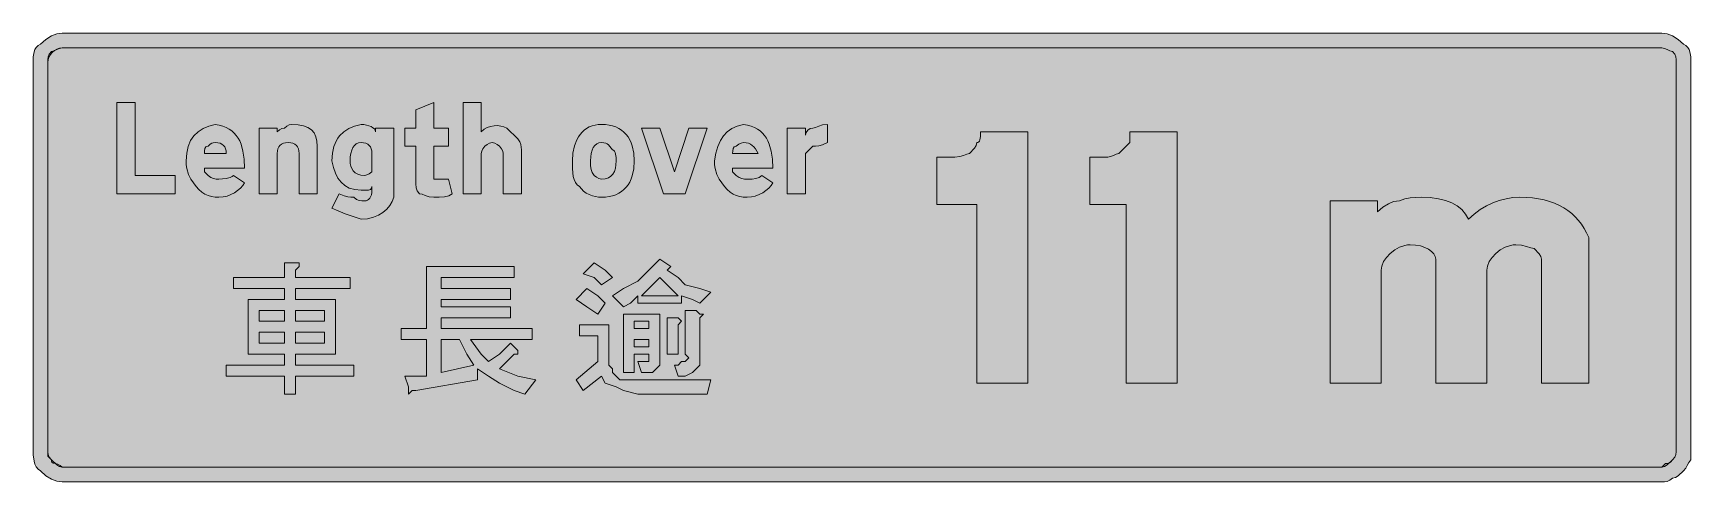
# Model space of a CAD drawing. Header units: metres. Extents: x 11 to 557, y 62 to 210.
import ezdxf

# ---------------------------------------------------------------- set-up
doc = ezdxf.new("R2010")
doc.units = ezdxf.units.M
doc.layers.add('FILL_BLACK_000000', color=7, linetype='Continuous', true_color=0x000000)
doc.layers.add('FILL_WHITE_FFFFFF', color=7, linetype='Continuous', true_color=0xffffff)

msp = doc.modelspace()

# ---------------------------------------------------------------- hatches: boundary and pattern name
at = {"layer": 'FILL_BLACK_000000', "true_color": 0x000000}
h = msp.add_hatch(color=7, dxfattribs=at)
h.dxf.hatch_style = 1
h.paths.add_polyline_path([(548.25, 209.46), (549.15, 209.29), (550.05, 209.01), (550.95, 208.62), (552.75, 207.49), (554.55, 205.92), (555.34, 205.42), (555.94, 204.81), (556.36, 204.13), (556.65, 203.37), (556.91, 201.7), (556.95, 199.92), (556.95, 72.72), (556.95, 69.12), (556.24, 68.22), (555.75, 67.32), (555.26, 66.42), (554.55, 65.52), (552.75, 63.87), (551.85, 63.33), (550.95, 63.12), (550.05, 62.43), (549.15, 62.07), (548.25, 61.94), (547.35, 61.92), (20.55, 61.92), (19.65, 61.98), (18.75, 62.14), (17.85, 62.43), (16.95, 62.82), (15.15, 63.94), (13.35, 65.52), (12.56, 66.08), (11.96, 66.81), (11.54, 67.69), (11.25, 68.67), (10.99, 70.75), (10.95, 72.72), (10.95, 199.92), (10.99, 201.7), (11.25, 203.37), (11.54, 204.13), (11.96, 204.81), (12.56, 205.42), (13.35, 205.92), (15.15, 207.49), (16.95, 208.62), (17.85, 209.01), (18.75, 209.29), (19.65, 209.46), (20.55, 209.52), (547.35, 209.52), (548.25, 209.46)])
h.paths.add_polyline_path([(18.75, 204.12), (17.85, 203.71), (16.95, 203.52), (16.26, 202.62), (15.9, 201.72), (15.77, 200.82), (15.75, 199.92), (15.75, 72.72), (15.77, 71.82), (15.9, 70.92), (16.26, 70.02), (16.95, 69.12), (18.75, 67.47), (19.65, 66.93), (20.55, 66.72), (547.35, 66.72), (548.55, 67.92), (549.26, 67.94), (549.75, 68.07), (550.24, 68.43), (550.95, 69.12), (551.64, 70.02), (552, 70.92), (552.13, 71.82), (552.15, 72.72), (552.15, 199.92), (552.13, 200.82), (552, 201.72), (551.64, 202.62), (550.95, 203.52), (550.05, 203.71), (549.15, 204.12), (548.25, 204.53), (547.35, 204.72), (20.55, 204.72), (19.65, 204.53), (18.75, 204.12)], flags=16)
h = msp.add_hatch(color=7, dxfattribs=at)
h.dxf.hatch_style = 1
h.paths.add_polyline_path([(44.55, 162.72), (57.75, 162.72), (57.75, 156.72), (38.55, 156.72), (38.55, 186.72), (44.55, 186.72), (44.55, 162.72)])
h = msp.add_hatch(color=7, dxfattribs=at)
h.dxf.hatch_style = 1
h.paths.add_polyline_path([(147.75, 178.32), (147.75, 172.32), (142.95, 172.32), (142.95, 163.92), (142.95, 161.52), (144.15, 161.52), (146.55, 161.52), (147.75, 161.52), (148.95, 156.72), (148.45, 156.32), (147.84, 156.03), (146.4, 155.67), (144.73, 155.54), (142.95, 155.52), (141.36, 155.71), (140.1, 156.12), (139.07, 156.53), (138.15, 156.72), (137.46, 157.64), (137.1, 158.67), (136.97, 159.93), (136.95, 161.52), (136.95, 172.32), (133.35, 172.32), (133.35, 178.32), (136.95, 178.32), (136.95, 184.32), (142.95, 186.72), (142.95, 178.32), (147.75, 178.32)])
h = msp.add_hatch(color=7, dxfattribs=at)
h.dxf.hatch_style = 1
h.paths.add_polyline_path([(159.5, 177.91), (160.54, 178.49), (161.63, 178.87), (162.75, 179.07), (163.87, 179.1), (164.96, 178.98), (166, 178.71), (166.95, 178.32), (170.55, 174.72), (171.24, 173.82), (171.6, 172.92), (171.73, 172.02), (171.75, 171.12), (171.75, 156.72), (165.75, 156.72), (165.75, 169.92), (165.6, 170.67), (165.24, 171.44), (164.55, 172.32), (163.8, 172.92), (163.03, 173.33), (162.15, 173.52), (161.27, 173.33), (160.5, 172.92), (159.75, 172.32), (159.06, 171.44), (158.7, 170.67), (158.55, 169.92), (158.55, 156.72), (152.55, 156.72), (152.55, 186.72), (158.55, 186.72), (158.55, 177.12), (159.5, 177.91)])
h = msp.add_hatch(color=7, dxfattribs=at)
h.dxf.hatch_style = 1
h.paths.add_polyline_path([(67.35, 163.92), (68.55, 162.72), (69.45, 162.03), (70.35, 161.67), (71.25, 161.54), (72.15, 161.52), (74.55, 161.67), (75.86, 162.03), (76.45, 162.32), (76.95, 162.72), (80.55, 160.32), (79.99, 159.42), (79.24, 158.56), (78.31, 157.75), (77.25, 157.02), (76.07, 156.41), (74.81, 155.93), (73.5, 155.63), (72.15, 155.52), (70.85, 155.58), (69.66, 155.76), (68.54, 156.09), (67.5, 156.57), (66.51, 157.22), (65.57, 158.05), (64.65, 159.08), (63.75, 160.32), (62.87, 161.44), (62.1, 163.02), (61.56, 165.04), (61.4, 166.23), (61.35, 167.52), (61.52, 170.05), (62.01, 172.26), (62.81, 174.16), (63.32, 175), (63.9, 175.77), (65.28, 177.09), (66.92, 178.15), (68.81, 178.96), (70.95, 179.52), (72.24, 179.25), (73.43, 178.9), (74.51, 178.47), (75.49, 177.94), (76.37, 177.34), (77.15, 176.65), (77.84, 175.88), (78.45, 175.02), (78.97, 174.08), (79.41, 173.05), (80.06, 170.74), (80.43, 168.1), (80.55, 165.12), (67.35, 165.12), (67.35, 163.92)])
h.paths.add_polyline_path([(74.49, 170.76), (74.32, 171.49), (74.04, 172.11), (73.65, 172.62), (73.14, 173.01), (72.52, 173.29), (71.79, 173.46), (70.95, 173.52), (70.24, 173.5), (69.75, 173.37), (69.26, 173.01), (68.55, 172.32), (68.15, 172.27), (67.86, 172.11), (67.5, 171.57), (67.37, 170.8), (67.35, 169.92), (74.55, 169.92), (74.49, 170.76)], flags=16)
h = msp.add_hatch(color=7, dxfattribs=at)
h.dxf.hatch_style = 1
h.paths.add_polyline_path([(98.55, 156.72), (98.55, 168.72), (98.55, 169.92), (98.49, 170.76), (98.32, 171.49), (98.04, 172.11), (97.65, 172.62), (97.14, 173.01), (96.52, 173.29), (95.79, 173.46), (94.95, 173.52), (94.11, 173.46), (93.37, 173.29), (92.76, 173.01), (92.25, 172.62), (91.86, 172.11), (91.57, 171.49), (91.41, 170.76), (91.35, 169.92), (91.35, 156.72), (85.35, 156.72), (85.35, 178.32), (91.35, 178.32), (91.35, 177.12), (92.1, 177.72), (92.87, 178.13), (93.75, 178.32), (94.5, 178.92), (95.27, 179.33), (96.15, 179.52), (98.23, 179.41), (99.99, 179.07), (101.44, 178.51), (102.6, 177.72), (103.47, 176.71), (104.08, 175.47), (104.44, 174.01), (104.55, 172.32), (104.55, 171.12), (104.55, 156.72), (98.55, 156.72)])
h = msp.add_hatch(color=7, dxfattribs=at)
h.dxf.hatch_style = 1
h.paths.add_polyline_path([(128.4, 152.88), (127.39, 151.66), (126.15, 150.57), (124.69, 149.65), (123, 148.94), (121.09, 148.48), (118.95, 148.32), (113.7, 150.12), (111.36, 151.02), (109.35, 151.92), (111.75, 156.72), (113.34, 156.03), (114.6, 155.67), (115.63, 155.54), (116.55, 155.52), (117.45, 154.83), (118.35, 154.47), (119.25, 154.34), (120.15, 154.32), (120.6, 154.38), (121.03, 154.54), (121.44, 154.83), (121.8, 155.22), (122.11, 155.73), (122.34, 156.34), (122.5, 157.08), (122.55, 157.92), (122.55, 159.12), (122.4, 158.52), (122.04, 158.11), (121.75, 157.97), (121.35, 157.92), (118.95, 157.92), (116.86, 158.09), (115.09, 158.58), (113.59, 159.38), (112.35, 160.47), (111.33, 161.85), (110.51, 163.49), (109.86, 165.38), (109.35, 167.52), (109.52, 170.05), (110.01, 172.26), (110.81, 174.16), (111.32, 175), (111.9, 175.77), (113.28, 177.09), (114.92, 178.15), (116.81, 178.96), (118.95, 179.52), (119.85, 179.47), (120.71, 179.31), (122.25, 178.77), (122.86, 178.41), (123.34, 178), (123.64, 177.57), (123.75, 177.12), (123.75, 178.32), (129.75, 178.32), (129.75, 155.52), (129.19, 154.18), (128.4, 152.88)])
h.paths.add_polyline_path([(122.32, 171.49), (122.04, 172.11), (121.65, 172.62), (121.14, 173.01), (120.52, 173.29), (119.79, 173.46), (118.95, 173.52), (118.11, 173.41), (117.37, 173.09), (116.76, 172.57), (116.25, 171.87), (115.86, 171), (115.57, 169.98), (115.41, 168.81), (115.35, 167.52), (115.41, 166.62), (115.59, 165.76), (115.92, 164.95), (116.4, 164.22), (117.05, 163.61), (117.88, 163.13), (118.91, 162.83), (120.15, 162.72), (120.9, 162.87), (121.67, 163.23), (122.55, 163.92), (122.55, 165.12), (122.55, 169.92), (122.49, 170.76), (122.32, 171.49)], flags=16)
h = msp.add_hatch(color=7, dxfattribs=at)
h.dxf.hatch_style = 1
h.paths.add_polyline_path([(208.27, 162.61), (207.9, 161.55), (207.43, 160.56), (206.88, 159.65), (206.25, 158.82), (205.53, 158.08), (204.73, 157.42), (203.85, 156.85), (202.87, 156.38), (201.82, 156.01), (200.68, 155.74), (199.46, 155.58), (198.15, 155.52), (197.2, 155.58), (196.18, 155.74), (195.13, 156.03), (194.1, 156.42), (193.12, 156.93), (192.24, 157.54), (191.51, 158.28), (190.95, 159.12), (190.16, 159.68), (189.56, 160.43), (189.14, 161.36), (188.85, 162.42), (188.59, 164.86), (188.55, 167.52), (188.72, 170.1), (189.21, 172.43), (190.01, 174.48), (190.52, 175.39), (191.1, 176.22), (191.75, 176.96), (192.48, 177.62), (193.26, 178.19), (194.12, 178.66), (195.04, 179.03), (196.01, 179.3), (197.05, 179.46), (198.15, 179.52), (199.46, 179.46), (200.68, 179.3), (201.82, 179.03), (202.87, 178.66), (203.85, 178.19), (204.73, 177.62), (205.53, 176.96), (206.25, 176.22), (206.88, 175.39), (207.43, 174.48), (207.9, 173.49), (208.27, 172.43), (208.78, 170.1), (208.95, 167.52), (208.78, 164.94), (208.27, 162.61)])
h.paths.add_polyline_path([(202.8, 169.77), (202.66, 170.3), (202.44, 170.73), (202.15, 171.01), (201.75, 171.12), (200.4, 172.77), (200.03, 173.08), (199.56, 173.31), (198.94, 173.47), (198.15, 173.52), (197.31, 173.41), (196.57, 173.09), (195.96, 172.57), (195.45, 171.87), (195.06, 171), (194.77, 169.98), (194.61, 168.81), (194.55, 167.52), (194.57, 165.93), (194.7, 164.67), (195.06, 163.64), (195.75, 162.72), (196.5, 162.12), (197.27, 161.71), (198.15, 161.52), (199.39, 161.63), (200.42, 161.95), (201.25, 162.47), (201.9, 163.17), (202.38, 164.04), (202.71, 165.06), (202.89, 166.23), (202.95, 167.52), (202.93, 168.59), (202.8, 169.77)], flags=16)
h = msp.add_hatch(color=7, dxfattribs=at)
h.dxf.hatch_style = 1
h.paths.add_polyline_path([(211.35, 178.32), (217.35, 178.32), (222.15, 163.92), (226.95, 178.32), (232.95, 178.32), (225.75, 156.72), (222.15, 156.72), (218.55, 156.72), (211.35, 178.32)])
h = msp.add_hatch(color=7, dxfattribs=at)
h.dxf.hatch_style = 1
h.paths.add_polyline_path([(241.35, 163.92), (242.55, 162.72), (243.45, 162.03), (244.35, 161.67), (245.25, 161.54), (246.15, 161.52), (247.74, 161.54), (249, 161.67), (250.03, 162.03), (250.95, 162.72), (254.55, 160.32), (253.99, 159.42), (253.24, 158.56), (252.31, 157.75), (251.25, 157.02), (250.07, 156.41), (248.81, 155.93), (247.5, 155.63), (246.15, 155.52), (244.85, 155.58), (243.66, 155.76), (242.54, 156.09), (241.5, 156.57), (240.51, 157.22), (239.57, 158.05), (238.65, 159.08), (237.75, 160.32), (236.87, 161.44), (236.1, 163.02), (235.56, 165.04), (235.4, 166.23), (235.35, 167.52), (235.86, 170.05), (236.51, 172.26), (237.33, 174.16), (238.35, 175.77), (239.59, 177.09), (241.09, 178.15), (242.86, 178.96), (244.95, 179.52), (246.24, 179.25), (247.43, 178.9), (248.51, 178.47), (249.49, 177.94), (250.37, 177.34), (251.15, 176.65), (251.84, 175.88), (252.45, 175.02), (252.97, 174.08), (253.41, 173.05), (254.06, 170.74), (254.43, 168.1), (254.55, 165.12), (241.35, 165.12), (241.35, 163.92)])
h.paths.add_polyline_path([(248.83, 171.49), (248.34, 172.11), (247.8, 172.62), (247.21, 173.01), (246.54, 173.29), (245.8, 173.46), (244.95, 173.52), (244.2, 173.37), (243.43, 173.01), (242.55, 172.32), (242.15, 172.27), (241.86, 172.11), (241.5, 171.57), (241.37, 170.8), (241.35, 169.92), (249.75, 169.92), (248.83, 171.49)], flags=16)
h = msp.add_hatch(color=7, dxfattribs=at)
h.dxf.hatch_style = 1
h.paths.add_polyline_path([(259.35, 178.32), (265.35, 178.32), (265.35, 175.92), (265.56, 176.8), (266.1, 177.57), (266.87, 178.11), (267.75, 178.32), (268.67, 178.51), (269.7, 178.92), (270.96, 179.33), (272.55, 179.52), (272.55, 173.52), (270.96, 172.83), (269.7, 172.47), (268.67, 172.34), (267.75, 172.32), (265.35, 169.92), (265.35, 156.72), (259.35, 156.72), (259.35, 178.32)])
h = msp.add_hatch(color=7, dxfattribs=at)
h.dxf.hatch_style = 1
h.paths.add_polyline_path([(338.55, 94.32), (321.75, 94.32), (321.75, 153.12), (308.55, 153.12), (308.55, 168.72), (314.55, 168.72), (316.14, 168.91), (317.4, 169.32), (318.43, 169.73), (319.35, 169.92), (321, 171.72), (321.54, 172.62), (321.75, 173.52), (322.15, 173.58), (322.44, 173.74), (322.66, 174.03), (322.8, 174.42), (322.93, 175.54), (322.95, 177.12), (338.55, 177.12), (338.55, 94.32)])
h = msp.add_hatch(color=7, dxfattribs=at)
h.dxf.hatch_style = 1
h.paths.add_polyline_path([(387.75, 94.32), (370.95, 94.32), (370.95, 153.12), (358.95, 153.12), (358.95, 168.72), (364.95, 168.72), (365.85, 168.91), (366.75, 169.32), (367.65, 169.73), (368.55, 169.92), (372.15, 173.52), (372.15, 177.12), (387.75, 177.12), (387.75, 94.32)])
h = msp.add_hatch(color=7, dxfattribs=at)
h.dxf.hatch_style = 1
h.paths.add_polyline_path([(498.45, 139.87), (497.56, 139.71), (495.82, 139.11), (494.2, 138.21), (492.75, 137.07), (491.52, 135.76), (490.57, 134.35), (489.97, 132.91), (489.81, 132.21), (489.75, 131.52), (489.75, 94.32), (472.95, 94.32), (472.95, 135.12), (472.79, 136.02), (472.31, 136.88), (471.56, 137.69), (470.55, 138.42), (469.32, 139.03), (467.89, 139.51), (466.29, 139.81), (464.55, 139.92), (463.65, 139.87), (462.76, 139.71), (461.02, 139.11), (459.4, 138.21), (457.95, 137.07), (456.72, 135.76), (455.77, 134.35), (455.17, 132.91), (455.01, 132.21), (454.95, 131.52), (454.95, 94.32), (438.15, 94.32), (438.15, 154.32), (453.75, 154.32), (453.75, 150.72), (455.55, 152.29), (457.35, 153.42), (458.25, 153.81), (459.15, 154.09), (460.05, 154.26), (460.95, 154.32), (462.75, 155.01), (464.55, 155.37), (466.35, 155.5), (468.15, 155.52), (471.13, 155.41), (473.79, 155.07), (476.14, 154.51), (478.2, 153.72), (479.97, 152.71), (481.48, 151.47), (482.74, 150.01), (483.75, 148.32), (485.6, 150.01), (487.56, 151.47), (489.59, 152.71), (491.7, 153.72), (493.86, 154.51), (496.07, 155.07), (498.3, 155.41), (500.55, 155.52), (502.74, 155.46), (504.83, 155.3), (506.8, 155.02), (508.67, 154.64), (510.43, 154.15), (512.09, 153.56), (513.64, 152.86), (515.1, 152.07), (516.46, 151.18), (517.72, 150.19), (518.88, 149.1), (519.96, 147.93), (520.94, 146.66), (521.83, 145.3), (522.63, 143.85), (523.35, 142.32), (523.35, 139.92), (523.35, 137.52), (523.35, 136.32), (523.35, 94.32), (507.75, 94.32), (507.75, 135.12), (507.54, 136.02), (507, 136.92), (505.35, 138.72), (504.24, 138.91), (502.8, 139.32), (501.13, 139.73), (499.35, 139.92), (498.45, 139.87)])
h = msp.add_hatch(color=7, dxfattribs=at)
h.dxf.hatch_style = 1
h.paths.add_polyline_path([(97.35, 131.52), (97.35, 129.12), (115.35, 129.12), (115.35, 125.52), (97.35, 125.52), (97.35, 121.92), (110.55, 121.92), (110.55, 103.92), (97.35, 103.92), (97.35, 100.32), (116.55, 100.32), (116.55, 96.72), (97.35, 96.72), (97.35, 90.72), (93.75, 90.72), (93.75, 96.72), (74.55, 96.72), (74.55, 100.32), (93.75, 100.32), (93.75, 103.92), (81.75, 103.92), (81.75, 121.92), (93.75, 121.92), (93.75, 125.52), (76.95, 125.52), (76.95, 129.12), (93.75, 129.12), (93.75, 133.92), (98.55, 133.92), (98.55, 132.72), (97.35, 131.52)])
h.paths.add_polyline_path([(93.75, 114.72), (93.75, 118.32), (85.35, 118.32), (85.35, 114.72), (93.75, 114.72)], flags=16)
h.paths.add_polyline_path([(85.35, 107.52), (93.75, 107.52), (93.75, 111.12), (85.35, 111.12), (85.35, 107.52)], flags=16)
h.paths.add_polyline_path([(97.35, 118.32), (97.35, 114.72), (106.95, 114.72), (106.95, 118.32), (97.35, 118.32)], flags=16)
h.paths.add_polyline_path([(106.95, 111.12), (97.35, 111.12), (97.35, 107.52), (106.95, 107.52), (106.95, 111.12)], flags=16)
h = msp.add_hatch(color=7, dxfattribs=at)
h.dxf.hatch_style = 1
h.paths.add_polyline_path([(170.55, 96.72), (176.55, 95.52), (172.95, 90.72), (169.35, 91.92), (164.55, 94.32), (160.95, 96.72), (157.35, 99.12), (157.35, 95.52), (136.95, 91.92), (135.75, 91.92), (134.55, 90.72), (134.55, 91.92), (134.55, 93.12), (133.35, 96.72), (140.55, 96.72), (140.55, 108.72), (132.15, 108.72), (132.15, 112.32), (140.55, 112.32), (140.55, 132.72), (169.35, 132.72), (169.35, 129.12), (145.35, 129.12), (145.35, 125.52), (168.15, 125.52), (168.15, 121.92), (145.35, 121.92), (145.35, 119.52), (168.15, 119.52), (168.15, 115.92), (145.35, 115.92), (145.35, 112.32), (175.35, 112.32), (175.35, 108.72), (154.95, 108.72), (158.55, 103.92), (160.95, 101.52), (164.55, 103.92), (168.15, 107.52), (170.55, 105.12), (170.55, 103.92), (169.35, 103.92), (164.55, 99.12), (170.55, 96.72)])
h.paths.add_polyline_path([(156.15, 100.32), (153.75, 103.92), (151.35, 108.72), (145.35, 108.72), (145.35, 97.92), (156.15, 100.32)], flags=16)
h = msp.add_hatch(color=7, dxfattribs=at)
h.dxf.hatch_style = 1
h.paths.add_polyline_path([(199.35, 131.52), (201.75, 129.12), (198.15, 126.72), (195.75, 129.12), (192.15, 130.32), (195.75, 133.92), (199.35, 131.52)])
h = msp.add_hatch(color=7, dxfattribs=at)
h.dxf.hatch_style = 1
h.paths.add_polyline_path([(223.35, 129.12), (225.75, 126.72), (230.55, 125.52), (234.15, 124.32), (230.55, 120.72), (228.15, 121.92), (224.55, 123.12), (224.55, 120.72), (210.15, 120.72), (210.15, 123.12), (207.75, 120.72), (205.35, 119.52), (201.75, 123.12), (205.35, 125.52), (210.15, 127.92), (213.75, 131.52), (217.35, 135.12), (220.95, 132.72), (219.75, 131.52), (223.35, 129.12)])
h.paths.add_polyline_path([(211.35, 123.12), (223.35, 123.12), (217.35, 129.12), (211.35, 123.12)], flags=16)
h = msp.add_hatch(color=7, dxfattribs=at)
h.dxf.hatch_style = 1
h.paths.add_polyline_path([(196.95, 123.12), (199.35, 120.72), (196.95, 117.12), (193.35, 119.52), (189.75, 121.92), (193.35, 125.52), (196.95, 123.12)])
h = msp.add_hatch(color=7, dxfattribs=at)
h.dxf.hatch_style = 1
h.paths.add_polyline_path([(217.35, 100.32), (216.15, 99.12), (214.95, 97.92), (212.55, 97.92), (211.35, 97.92), (210.15, 101.52), (211.35, 101.52), (212.55, 101.52), (213.75, 101.52), (213.75, 102.72), (213.75, 103.92), (208.95, 103.92), (208.95, 97.92), (205.35, 97.92), (205.35, 117.12), (217.35, 117.12), (217.35, 102.72), (217.35, 100.32)])
h.paths.add_polyline_path([(208.95, 108.72), (208.95, 106.32), (213.75, 106.32), (213.75, 108.72), (208.95, 108.72)], flags=16)
h.paths.add_polyline_path([(213.75, 114.72), (208.95, 114.72), (208.95, 112.32), (213.75, 112.32), (213.75, 114.72)], flags=16)
h = msp.add_hatch(color=7, dxfattribs=at)
h.dxf.hatch_style = 1
h.paths.add_polyline_path([(222.15, 115.92), (223.35, 115.92), (224.55, 114.72), (223.35, 113.52), (223.35, 103.92), (219.75, 103.92), (219.75, 115.92), (222.15, 115.92)])
h = msp.add_hatch(color=7, dxfattribs=at)
h.dxf.hatch_style = 1
h.paths.add_polyline_path([(229.35, 118.32), (230.55, 117.12), (231.75, 117.12), (230.55, 115.92), (230.55, 102.72), (230.55, 100.32), (229.35, 99.12), (228.15, 97.92), (225.75, 96.72), (223.35, 96.72), (222.15, 100.32), (223.35, 100.32), (224.55, 101.52), (225.75, 101.52), (226.95, 102.72), (225.75, 103.92), (225.75, 118.32), (229.35, 118.32)])
h = msp.add_hatch(color=7, dxfattribs=at)
h.dxf.hatch_style = 1
h.paths.add_polyline_path([(200.55, 113.52), (200.55, 101.52), (200.55, 100.32), (201.75, 99.12), (201.75, 97.92), (202.95, 96.72), (204.15, 95.52), (206.55, 95.52), (207.75, 95.52), (210.15, 95.52), (234.15, 95.52), (232.95, 90.72), (210.15, 90.72), (205.35, 91.92), (202.95, 93.12), (199.35, 94.32), (198.15, 96.72), (192.15, 91.92), (189.75, 95.52), (196.95, 101.52), (196.95, 109.92), (190.95, 109.92), (190.95, 113.52), (200.55, 113.52)])
at = {"layer": 'FILL_WHITE_FFFFFF', "true_color": 0xffffff}
h = msp.add_hatch(color=7, dxfattribs=at)
h.dxf.hatch_style = 1
h.paths.add_polyline_path([(547.35, 204.72), (548.25, 204.53), (549.15, 204.12), (550.05, 203.71), (550.95, 203.52), (551.64, 202.62), (552, 201.72), (552.13, 200.82), (552.15, 199.92), (552.15, 72.72), (552.13, 71.82), (552, 70.92), (551.64, 70.02), (550.95, 69.12), (549.15, 67.47), (548.25, 66.93), (547.35, 66.72), (20.55, 66.72), (19.8, 67.32), (19.03, 67.73), (18.15, 67.92), (17.55, 68.07), (17.14, 68.43), (17, 68.72), (16.95, 69.12), (15.75, 70.32), (15.75, 72.72), (15.75, 199.92), (15.86, 200.82), (16.16, 201.68), (16.64, 202.49), (17.25, 203.22), (17.98, 203.83), (18.79, 204.31), (19.65, 204.61), (20.55, 204.72), (547.35, 204.72)])

# ---------------------------------------------------------------- linework, layer by layer
at = {"layer": 'FILL_BLACK_000000', "lineweight": 0, "true_color": 0x000000}
for points in [[(548.25, 209.46), (549.15, 209.29), (550.05, 209.01), (550.95, 208.62), (552.75, 207.49), (554.55, 205.92), (555.34, 205.42), (555.94, 204.81), (556.36, 204.13), (556.65, 203.37), (556.91, 201.7), (556.95, 199.92), (556.95, 72.72), (556.95, 69.12), (556.24, 68.22), (555.75, 67.32), (555.26, 66.42), (554.55, 65.52), (552.75, 63.87), (551.85, 63.33), (550.95, 63.12), (550.05, 62.43), (549.15, 62.07), (548.25, 61.94), (547.35, 61.92), (20.55, 61.92), (19.65, 61.98), (18.75, 62.14), (17.85, 62.43), (16.95, 62.82), (15.15, 63.94), (13.35, 65.52), (12.56, 66.08), (11.96, 66.81), (11.54, 67.69), (11.25, 68.67), (10.99, 70.75), (10.95, 72.72), (10.95, 199.92), (10.99, 201.7), (11.25, 203.37), (11.54, 204.13), (11.96, 204.81), (12.56, 205.42), (13.35, 205.92), (15.15, 207.49), (16.95, 208.62), (17.85, 209.01), (18.75, 209.29), (19.65, 209.46), (20.55, 209.52), (547.35, 209.52)], [(18.75, 204.12), (17.85, 203.71), (16.95, 203.52), (16.26, 202.62), (15.9, 201.72), (15.77, 200.82), (15.75, 199.92), (15.75, 72.72), (15.77, 71.82), (15.9, 70.92), (16.26, 70.02), (16.95, 69.12), (18.75, 67.47), (19.65, 66.93), (20.55, 66.72), (547.35, 66.72), (548.55, 67.92), (549.26, 67.94), (549.75, 68.07), (550.24, 68.43), (550.95, 69.12), (551.64, 70.02), (552, 70.92), (552.13, 71.82), (552.15, 72.72), (552.15, 199.92), (552.13, 200.82), (552, 201.72), (551.64, 202.62), (550.95, 203.52), (550.05, 203.71), (549.15, 204.12), (548.25, 204.53), (547.35, 204.72), (20.55, 204.72), (19.65, 204.53)], [(44.55, 162.72), (57.75, 162.72), (57.75, 156.72), (38.55, 156.72), (38.55, 186.72), (44.55, 186.72)], [(147.75, 178.32), (147.75, 172.32), (142.95, 172.32), (142.95, 163.92), (142.95, 161.52), (144.15, 161.52), (146.55, 161.52), (147.75, 161.52), (148.95, 156.72), (148.45, 156.32), (147.84, 156.03), (146.4, 155.67), (144.73, 155.54), (142.95, 155.52), (141.36, 155.71), (140.1, 156.12), (139.07, 156.53), (138.15, 156.72), (137.46, 157.64), (137.1, 158.67), (136.97, 159.93), (136.95, 161.52), (136.95, 172.32), (133.35, 172.32), (133.35, 178.32), (136.95, 178.32), (136.95, 184.32), (142.95, 186.72), (142.95, 178.32)], [(159.5, 177.91), (160.54, 178.49), (161.63, 178.87), (162.75, 179.07), (163.87, 179.1), (164.96, 178.98), (166, 178.71), (166.95, 178.32), (170.55, 174.72), (171.24, 173.82), (171.6, 172.92), (171.73, 172.02), (171.75, 171.12), (171.75, 156.72), (165.75, 156.72), (165.75, 169.92), (165.6, 170.67), (165.24, 171.44), (164.55, 172.32), (163.8, 172.92), (163.03, 173.33), (162.15, 173.52), (161.27, 173.33), (160.5, 172.92), (159.75, 172.32), (159.06, 171.44), (158.7, 170.67), (158.55, 169.92), (158.55, 156.72), (152.55, 156.72), (152.55, 186.72), (158.55, 186.72), (158.55, 177.12)], [(67.35, 163.92), (68.55, 162.72), (69.45, 162.03), (70.35, 161.67), (71.25, 161.54), (72.15, 161.52), (74.55, 161.67), (75.86, 162.03), (76.45, 162.32), (76.95, 162.72), (80.55, 160.32), (79.99, 159.42), (79.24, 158.56), (78.31, 157.75), (77.25, 157.02), (76.07, 156.41), (74.81, 155.93), (73.5, 155.63), (72.15, 155.52), (70.85, 155.58), (69.66, 155.76), (68.54, 156.09), (67.5, 156.57), (66.51, 157.22), (65.57, 158.05), (64.65, 159.08), (63.75, 160.32), (62.87, 161.44), (62.1, 163.02), (61.56, 165.04), (61.4, 166.23), (61.35, 167.52), (61.52, 170.05), (62.01, 172.26), (62.81, 174.16), (63.32, 175), (63.9, 175.77), (65.28, 177.09), (66.92, 178.15), (68.81, 178.96), (70.95, 179.52), (72.24, 179.25), (73.43, 178.9), (74.51, 178.47), (75.49, 177.94), (76.37, 177.34), (77.15, 176.65), (77.84, 175.88), (78.45, 175.02), (78.97, 174.08), (79.41, 173.05), (80.06, 170.74), (80.43, 168.1), (80.55, 165.12), (67.35, 165.12)], [(98.55, 156.72), (98.55, 168.72), (98.55, 169.92), (98.49, 170.76), (98.32, 171.49), (98.04, 172.11), (97.65, 172.62), (97.14, 173.01), (96.52, 173.29), (95.79, 173.46), (94.95, 173.52), (94.11, 173.46), (93.37, 173.29), (92.76, 173.01), (92.25, 172.62), (91.86, 172.11), (91.57, 171.49), (91.41, 170.76), (91.35, 169.92), (91.35, 156.72), (85.35, 156.72), (85.35, 178.32), (91.35, 178.32), (91.35, 177.12), (92.1, 177.72), (92.87, 178.13), (93.75, 178.32), (94.5, 178.92), (95.27, 179.33), (96.15, 179.52), (98.23, 179.41), (99.99, 179.07), (101.44, 178.51), (102.6, 177.72), (103.47, 176.71), (104.08, 175.47), (104.44, 174.01), (104.55, 172.32), (104.55, 171.12), (104.55, 156.72)], [(128.4, 152.88), (127.39, 151.66), (126.15, 150.57), (124.69, 149.65), (123, 148.94), (121.09, 148.48), (118.95, 148.32), (113.7, 150.12), (111.36, 151.02), (109.35, 151.92), (111.75, 156.72), (113.34, 156.03), (114.6, 155.67), (115.63, 155.54), (116.55, 155.52), (117.45, 154.83), (118.35, 154.47), (119.25, 154.34), (120.15, 154.32), (120.6, 154.38), (121.03, 154.54), (121.44, 154.83), (121.8, 155.22), (122.11, 155.73), (122.34, 156.34), (122.5, 157.08), (122.55, 157.92), (122.55, 159.12), (122.4, 158.52), (122.04, 158.11), (121.75, 157.97), (121.35, 157.92), (118.95, 157.92), (116.86, 158.09), (115.09, 158.58), (113.59, 159.38), (112.35, 160.47), (111.33, 161.85), (110.51, 163.49), (109.86, 165.38), (109.35, 167.52), (109.52, 170.05), (110.01, 172.26), (110.81, 174.16), (111.32, 175), (111.9, 175.77), (113.28, 177.09), (114.92, 178.15), (116.81, 178.96), (118.95, 179.52), (119.85, 179.47), (120.71, 179.31), (122.25, 178.77), (122.86, 178.41), (123.34, 178), (123.64, 177.57), (123.75, 177.12), (123.75, 178.32), (129.75, 178.32), (129.75, 155.52), (129.19, 154.18)], [(208.27, 162.61), (207.9, 161.55), (207.43, 160.56), (206.88, 159.65), (206.25, 158.82), (205.53, 158.08), (204.73, 157.42), (203.85, 156.85), (202.87, 156.38), (201.82, 156.01), (200.68, 155.74), (199.46, 155.58), (198.15, 155.52), (197.2, 155.58), (196.18, 155.74), (195.13, 156.03), (194.1, 156.42), (193.12, 156.93), (192.24, 157.54), (191.51, 158.28), (190.95, 159.12), (190.16, 159.68), (189.56, 160.43), (189.14, 161.36), (188.85, 162.42), (188.59, 164.86), (188.55, 167.52), (188.72, 170.1), (189.21, 172.43), (190.01, 174.48), (190.52, 175.39), (191.1, 176.22), (191.75, 176.96), (192.48, 177.62), (193.26, 178.19), (194.12, 178.66), (195.04, 179.03), (196.01, 179.3), (197.05, 179.46), (198.15, 179.52), (199.46, 179.46), (200.68, 179.3), (201.82, 179.03), (202.87, 178.66), (203.85, 178.19), (204.73, 177.62), (205.53, 176.96), (206.25, 176.22), (206.88, 175.39), (207.43, 174.48), (207.9, 173.49), (208.27, 172.43), (208.78, 170.1), (208.95, 167.52), (208.78, 164.94)], [(211.35, 178.32), (217.35, 178.32), (222.15, 163.92), (226.95, 178.32), (232.95, 178.32), (225.75, 156.72), (222.15, 156.72), (218.55, 156.72)], [(241.35, 163.92), (242.55, 162.72), (243.45, 162.03), (244.35, 161.67), (245.25, 161.54), (246.15, 161.52), (247.74, 161.54), (249, 161.67), (250.03, 162.03), (250.95, 162.72), (254.55, 160.32), (253.99, 159.42), (253.24, 158.56), (252.31, 157.75), (251.25, 157.02), (250.07, 156.41), (248.81, 155.93), (247.5, 155.63), (246.15, 155.52), (244.85, 155.58), (243.66, 155.76), (242.54, 156.09), (241.5, 156.57), (240.51, 157.22), (239.57, 158.05), (238.65, 159.08), (237.75, 160.32), (236.87, 161.44), (236.1, 163.02), (235.56, 165.04), (235.4, 166.23), (235.35, 167.52), (235.86, 170.05), (236.51, 172.26), (237.33, 174.16), (238.35, 175.77), (239.59, 177.09), (241.09, 178.15), (242.86, 178.96), (244.95, 179.52), (246.24, 179.25), (247.43, 178.9), (248.51, 178.47), (249.49, 177.94), (250.37, 177.34), (251.15, 176.65), (251.84, 175.88), (252.45, 175.02), (252.97, 174.08), (253.41, 173.05), (254.06, 170.74), (254.43, 168.1), (254.55, 165.12), (241.35, 165.12)], [(259.35, 178.32), (265.35, 178.32), (265.35, 175.92), (265.56, 176.8), (266.1, 177.57), (266.87, 178.11), (267.75, 178.32), (268.67, 178.51), (269.7, 178.92), (270.96, 179.33), (272.55, 179.52), (272.55, 173.52), (270.96, 172.83), (269.7, 172.47), (268.67, 172.34), (267.75, 172.32), (265.35, 169.92), (265.35, 156.72), (259.35, 156.72)], [(338.55, 94.32), (321.75, 94.32), (321.75, 153.12), (308.55, 153.12), (308.55, 168.72), (314.55, 168.72), (316.14, 168.91), (317.4, 169.32), (318.43, 169.73), (319.35, 169.92), (321, 171.72), (321.54, 172.62), (321.75, 173.52), (322.15, 173.58), (322.44, 173.74), (322.66, 174.03), (322.8, 174.42), (322.93, 175.54), (322.95, 177.12), (338.55, 177.12)], [(387.75, 94.32), (370.95, 94.32), (370.95, 153.12), (358.95, 153.12), (358.95, 168.72), (364.95, 168.72), (365.85, 168.91), (366.75, 169.32), (367.65, 169.73), (368.55, 169.92), (372.15, 173.52), (372.15, 177.12), (387.75, 177.12)], [(74.49, 170.76), (74.32, 171.49), (74.04, 172.11), (73.65, 172.62), (73.14, 173.01), (72.52, 173.29), (71.79, 173.46), (70.95, 173.52), (70.24, 173.5), (69.75, 173.37), (69.26, 173.01), (68.55, 172.32), (68.15, 172.27), (67.86, 172.11), (67.5, 171.57), (67.37, 170.8), (67.35, 169.92), (74.55, 169.92)], [(122.32, 171.49), (122.04, 172.11), (121.65, 172.62), (121.14, 173.01), (120.52, 173.29), (119.79, 173.46), (118.95, 173.52), (118.11, 173.41), (117.37, 173.09), (116.76, 172.57), (116.25, 171.87), (115.86, 171), (115.57, 169.98), (115.41, 168.81), (115.35, 167.52), (115.41, 166.62), (115.59, 165.76), (115.92, 164.95), (116.4, 164.22), (117.05, 163.61), (117.88, 163.13), (118.91, 162.83), (120.15, 162.72), (120.9, 162.87), (121.67, 163.23), (122.55, 163.92), (122.55, 165.12), (122.55, 169.92), (122.49, 170.76)], [(202.8, 169.77), (202.66, 170.3), (202.44, 170.73), (202.15, 171.01), (201.75, 171.12), (200.4, 172.77), (200.03, 173.08), (199.56, 173.31), (198.94, 173.47), (198.15, 173.52), (197.31, 173.41), (196.57, 173.09), (195.96, 172.57), (195.45, 171.87), (195.06, 171), (194.77, 169.98), (194.61, 168.81), (194.55, 167.52), (194.57, 165.93), (194.7, 164.67), (195.06, 163.64), (195.75, 162.72), (196.5, 162.12), (197.27, 161.71), (198.15, 161.52), (199.39, 161.63), (200.42, 161.95), (201.25, 162.47), (201.9, 163.17), (202.38, 164.04), (202.71, 165.06), (202.89, 166.23), (202.95, 167.52), (202.93, 168.59)], [(248.83, 171.49), (248.34, 172.11), (247.8, 172.62), (247.21, 173.01), (246.54, 173.29), (245.8, 173.46), (244.95, 173.52), (244.2, 173.37), (243.43, 173.01), (242.55, 172.32), (242.15, 172.27), (241.86, 172.11), (241.5, 171.57), (241.37, 170.8), (241.35, 169.92), (249.75, 169.92)], [(498.45, 139.87), (497.56, 139.71), (495.82, 139.11), (494.2, 138.21), (492.75, 137.07), (491.52, 135.76), (490.57, 134.35), (489.97, 132.91), (489.81, 132.21), (489.75, 131.52), (489.75, 94.32), (472.95, 94.32), (472.95, 135.12), (472.79, 136.02), (472.31, 136.88), (471.56, 137.69), (470.55, 138.42), (469.32, 139.03), (467.89, 139.51), (466.29, 139.81), (464.55, 139.92), (463.65, 139.87), (462.76, 139.71), (461.02, 139.11), (459.4, 138.21), (457.95, 137.07), (456.72, 135.76), (455.77, 134.35), (455.17, 132.91), (455.01, 132.21), (454.95, 131.52), (454.95, 94.32), (438.15, 94.32), (438.15, 154.32), (453.75, 154.32), (453.75, 150.72), (455.55, 152.29), (457.35, 153.42), (458.25, 153.81), (459.15, 154.09), (460.05, 154.26), (460.95, 154.32), (462.75, 155.01), (464.55, 155.37), (466.35, 155.5), (468.15, 155.52), (471.13, 155.41), (473.79, 155.07), (476.14, 154.51), (478.2, 153.72), (479.97, 152.71), (481.48, 151.47), (482.74, 150.01), (483.75, 148.32), (485.6, 150.01), (487.56, 151.47), (489.59, 152.71), (491.7, 153.72), (493.86, 154.51), (496.07, 155.07), (498.3, 155.41), (500.55, 155.52), (502.74, 155.46), (504.83, 155.3), (506.8, 155.02), (508.67, 154.64), (510.43, 154.15), (512.09, 153.56), (513.64, 152.86), (515.1, 152.07), (516.46, 151.18), (517.72, 150.19), (518.88, 149.1), (519.96, 147.93), (520.94, 146.66), (521.83, 145.3), (522.63, 143.85), (523.35, 142.32), (523.35, 139.92), (523.35, 137.52), (523.35, 136.32), (523.35, 94.32), (507.75, 94.32), (507.75, 135.12), (507.54, 136.02), (507, 136.92), (505.35, 138.72), (504.24, 138.91), (502.8, 139.32), (501.13, 139.73), (499.35, 139.92)], [(97.35, 131.52), (97.35, 129.12), (115.35, 129.12), (115.35, 125.52), (97.35, 125.52), (97.35, 121.92), (110.55, 121.92), (110.55, 103.92), (97.35, 103.92), (97.35, 100.32), (116.55, 100.32), (116.55, 96.72), (97.35, 96.72), (97.35, 90.72), (93.75, 90.72), (93.75, 96.72), (74.55, 96.72), (74.55, 100.32), (93.75, 100.32), (93.75, 103.92), (81.75, 103.92), (81.75, 121.92), (93.75, 121.92), (93.75, 125.52), (76.95, 125.52), (76.95, 129.12), (93.75, 129.12), (93.75, 133.92), (98.55, 133.92), (98.55, 132.72)], [(170.55, 96.72), (176.55, 95.52), (172.95, 90.72), (169.35, 91.92), (164.55, 94.32), (160.95, 96.72), (157.35, 99.12), (157.35, 95.52), (136.95, 91.92), (135.75, 91.92), (134.55, 90.72), (134.55, 91.92), (134.55, 93.12), (133.35, 96.72), (140.55, 96.72), (140.55, 108.72), (132.15, 108.72), (132.15, 112.32), (140.55, 112.32), (140.55, 132.72), (169.35, 132.72), (169.35, 129.12), (145.35, 129.12), (145.35, 125.52), (168.15, 125.52), (168.15, 121.92), (145.35, 121.92), (145.35, 119.52), (168.15, 119.52), (168.15, 115.92), (145.35, 115.92), (145.35, 112.32), (175.35, 112.32), (175.35, 108.72), (154.95, 108.72), (158.55, 103.92), (160.95, 101.52), (164.55, 103.92), (168.15, 107.52), (170.55, 105.12), (170.55, 103.92), (169.35, 103.92), (164.55, 99.12)], [(199.35, 131.52), (201.75, 129.12), (198.15, 126.72), (195.75, 129.12), (192.15, 130.32), (195.75, 133.92)], [(223.35, 129.12), (225.75, 126.72), (230.55, 125.52), (234.15, 124.32), (230.55, 120.72), (228.15, 121.92), (224.55, 123.12), (224.55, 120.72), (210.15, 120.72), (210.15, 123.12), (207.75, 120.72), (205.35, 119.52), (201.75, 123.12), (205.35, 125.52), (210.15, 127.92), (213.75, 131.52), (217.35, 135.12), (220.95, 132.72), (219.75, 131.52)], [(211.35, 123.12), (223.35, 123.12), (217.35, 129.12)], [(196.95, 123.12), (199.35, 120.72), (196.95, 117.12), (193.35, 119.52), (189.75, 121.92), (193.35, 125.52)], [(93.75, 114.72), (93.75, 118.32), (85.35, 118.32), (85.35, 114.72)], [(97.35, 118.32), (97.35, 114.72), (106.95, 114.72), (106.95, 118.32)], [(217.35, 100.32), (216.15, 99.12), (214.95, 97.92), (212.55, 97.92), (211.35, 97.92), (210.15, 101.52), (211.35, 101.52), (212.55, 101.52), (213.75, 101.52), (213.75, 102.72), (213.75, 103.92), (208.95, 103.92), (208.95, 97.92), (205.35, 97.92), (205.35, 117.12), (217.35, 117.12), (217.35, 102.72)], [(213.75, 114.72), (208.95, 114.72), (208.95, 112.32), (213.75, 112.32)], [(222.15, 115.92), (223.35, 115.92), (224.55, 114.72), (223.35, 113.52), (223.35, 103.92), (219.75, 103.92), (219.75, 115.92)], [(229.35, 118.32), (230.55, 117.12), (231.75, 117.12), (230.55, 115.92), (230.55, 102.72), (230.55, 100.32), (229.35, 99.12), (228.15, 97.92), (225.75, 96.72), (223.35, 96.72), (222.15, 100.32), (223.35, 100.32), (224.55, 101.52), (225.75, 101.52), (226.95, 102.72), (225.75, 103.92), (225.75, 118.32)], [(85.35, 107.52), (93.75, 107.52), (93.75, 111.12), (85.35, 111.12)], [(106.95, 111.12), (97.35, 111.12), (97.35, 107.52), (106.95, 107.52)], [(200.55, 113.52), (200.55, 101.52), (200.55, 100.32), (201.75, 99.12), (201.75, 97.92), (202.95, 96.72), (204.15, 95.52), (206.55, 95.52), (207.75, 95.52), (210.15, 95.52), (234.15, 95.52), (232.95, 90.72), (210.15, 90.72), (205.35, 91.92), (202.95, 93.12), (199.35, 94.32), (198.15, 96.72), (192.15, 91.92), (189.75, 95.52), (196.95, 101.52), (196.95, 109.92), (190.95, 109.92), (190.95, 113.52)], [(156.15, 100.32), (153.75, 103.92), (151.35, 108.72), (145.35, 108.72), (145.35, 97.92)], [(208.95, 108.72), (208.95, 106.32), (213.75, 106.32), (213.75, 108.72)]]:
    msp.add_lwpolyline(points, close=True, dxfattribs=at)
at = {"layer": 'FILL_WHITE_FFFFFF', "lineweight": 0, "true_color": 0xffffff}
msp.add_lwpolyline([(547.35, 204.72), (548.25, 204.53), (549.15, 204.12), (550.05, 203.71), (550.95, 203.52), (551.64, 202.62), (552, 201.72), (552.13, 200.82), (552.15, 199.92), (552.15, 72.72), (552.13, 71.82), (552, 70.92), (551.64, 70.02), (550.95, 69.12), (549.15, 67.47), (548.25, 66.93), (547.35, 66.72), (20.55, 66.72), (19.8, 67.32), (19.03, 67.73), (18.15, 67.92), (17.55, 68.07), (17.14, 68.43), (17, 68.72), (16.95, 69.12), (15.75, 70.32), (15.75, 72.72), (15.75, 199.92), (15.86, 200.82), (16.16, 201.68), (16.64, 202.49), (17.25, 203.22), (17.98, 203.83), (18.79, 204.31), (19.65, 204.61), (20.55, 204.72)], close=True, dxfattribs=at)

doc.saveas('drawing.dxf')
